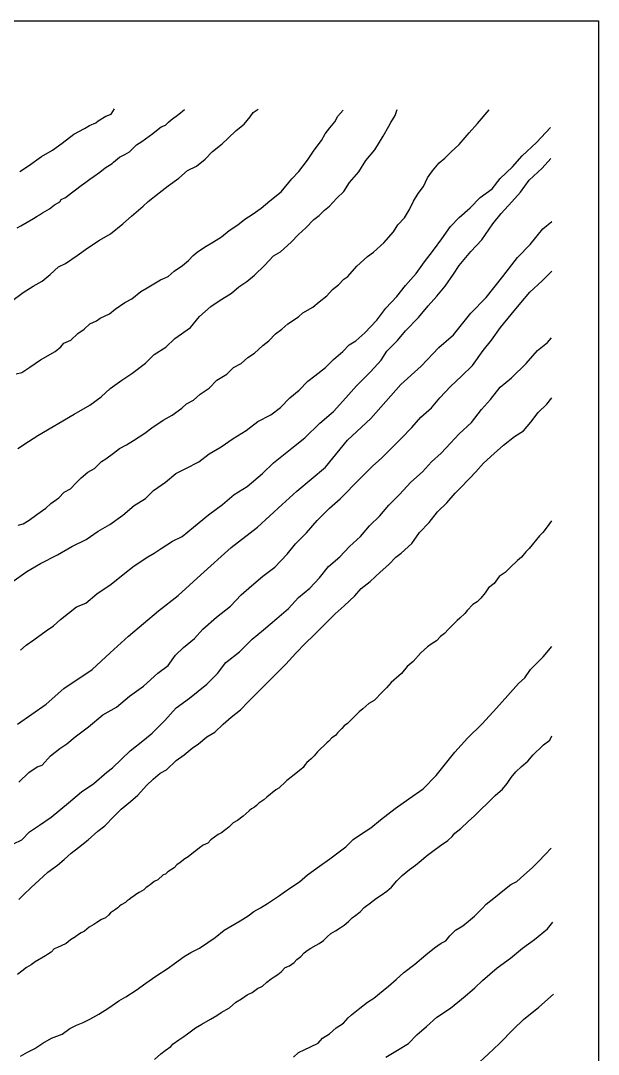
# Model space of a CAD drawing. Header units: millimetres. Extents: x 19067981 to 38137102, y 2652003 to 2652615.
# Drawn here: x 19068418.27 to 19068423.84, y 2652324.38 to 2652334.34 of the extents above; entities that cross this region are included whole.
import ezdxf

# ---------------------------------------------------------------- set-up
doc = ezdxf.new("R2010")
doc.units = ezdxf.units.MM

msp = doc.modelspace()

# ---------------------------------------------------------------- linework, layer by layer
for points in [[(19068395.322, 2652334.3355), (19068423.8408, 2652334.3355), (19068423.8408, 2652314.1226), (19068395.3219, 2652314.1226), (19068395.3219, 2652334.3354)], [(19068418.229, 2652330.9337), (19068418.284, 2652330.9475), (19068418.3618, 2652330.9977), (19068418.4616, 2652331.0685), (19068418.6042, 2652331.15), (19068418.6582, 2652331.1952), (19068418.6875, 2652331.228), (19068418.7569, 2652331.2599), (19068418.8234, 2652331.3228), (19068418.8851, 2652331.3639), (19068418.9371, 2652331.4142), (19068419.003, 2652331.4444), (19068419.0385, 2652331.4705), (19068419.128, 2652331.5106), (19068419.182, 2652331.5568), (19068419.2767, 2652331.6203), (19068419.3436, 2652331.6578), (19068419.43, 2652331.7266), (19068419.4918, 2652331.7629), (19068419.5551, 2652331.8), (19068419.6208, 2652331.8384), (19068419.6926, 2652331.8725), (19068419.7522, 2652331.9223), (19068419.8309, 2652331.9772), (19068419.8891, 2652332.0264), (19068419.9359, 2652332.0751), (19068419.973, 2652332.1054), (19068420.0434, 2652332.1527), (19068420.1321, 2652332.2044), (19068420.2066, 2652332.2552), (19068420.2812, 2652332.3153), (19068420.3651, 2652332.3694), (19068420.434, 2652332.4244), (19068420.5041, 2652332.4679), (19068420.5915, 2652332.5305), (19068420.6734, 2652332.6001), (19068420.7834, 2652332.6864), (19068420.8844, 2652332.8125), (19068420.9543, 2652332.8844), (19068421.0357, 2652332.9927), (19068421.1005, 2652333.0897), (19068421.1731, 2652333.1811), (19068421.208, 2652333.2468), (19068421.2528, 2652333.3028), (19068421.2991, 2652333.3608), (19068421.331, 2652333.4156), (19068421.3794, 2652333.4736)], [(19068418.2386, 2652332.3419), (19068418.2731, 2652332.3608), (19068418.336, 2652332.3952), (19068418.3944, 2652332.4301), (19068418.4322, 2652332.4528), (19068418.4548, 2652332.4663), (19068418.483, 2652332.4832), (19068418.5489, 2652332.5227), (19068418.5967, 2652332.5604), (19068418.6481, 2652332.5917), (19068418.6635, 2652332.6117), (19068418.7038, 2652332.634), (19068418.7625, 2652332.678), (19068418.8005, 2652332.7065), (19068418.8558, 2652332.7479), (19068418.9, 2652332.781), (19068418.9395, 2652332.8096), (19068418.9798, 2652332.8387), (19068419.0335, 2652332.8775), (19068419.0876, 2652332.9167), (19068419.1525, 2652332.9606), (19068419.1672, 2652332.9719), (19068419.1859, 2652332.9879), (19068419.2243, 2652333.0208), (19068419.2769, 2652333.0461), (19068419.3197, 2652333.0714), (19068419.3464, 2652333.0981), (19068419.3877, 2652333.1394), (19068419.4138, 2652333.1567), (19068419.4405, 2652333.1727), (19068419.5461, 2652333.2485), (19068419.5982, 2652333.2899), (19068419.6279, 2652333.3135), (19068419.6676, 2652333.3292), (19068419.6983, 2652333.3565), (19068419.723, 2652333.3812), (19068419.7973, 2652333.4337), (19068419.8521, 2652333.481)], [(19068418.2459, 2652330.2145), (19068418.3459, 2652330.2811), (19068418.4359, 2652330.34), (19068418.7863, 2652330.5451), (19068418.938, 2652330.6339), (19068419.0491, 2652330.7122), (19068419.1339, 2652330.794), (19068419.248, 2652330.8731), (19068419.3424, 2652330.9384), (19068419.4739, 2652331.0356), (19068419.5579, 2652331.1201), (19068419.6723, 2652331.192), (19068419.7572, 2652331.2747), (19068419.9081, 2652331.3812), (19068419.9959, 2652331.4879), (19068420.1057, 2652331.5818), (19068420.1851, 2652331.6373), (19068420.3038, 2652331.7106), (19068420.3762, 2652331.7731), (19068420.4514, 2652331.8243), (19068420.5245, 2652331.8833), (19068420.623, 2652331.9776), (19068420.7102, 2652332.0711), (19068420.7779, 2652332.1099), (19068420.8803, 2652332.2034), (19068420.9508, 2652332.2751), (19068421.0208, 2652332.3388), (19068421.0987, 2652332.4194), (19068421.1493, 2652332.4598), (19068421.2007, 2652332.5106), (19068421.2486, 2652332.5495), (19068421.3186, 2652332.627), (19068421.3867, 2652332.6907), (19068421.4431, 2652332.7763), (19068421.5319, 2652332.8791), (19068421.6004, 2652332.989), (19068421.686, 2652333.0915), (19068421.7679, 2652333.2217), (19068421.8198, 2652333.3192), (19068421.8402, 2652333.3533), (19068421.881, 2652333.4215), (19068421.9004, 2652333.4805)], [(19068418.2473, 2652329.4776), (19068418.2955, 2652329.4898), (19068418.3536, 2652329.5244), (19068418.4262, 2652329.5805), (19068418.5134, 2652329.6412), (19068418.5625, 2652329.6847), (19068418.6384, 2652329.7411), (19068418.6919, 2652329.7946), (19068418.7535, 2652329.8279), (19068418.8047, 2652329.8803), (19068418.8554, 2652329.9323), (19068418.9197, 2652329.9863), (19068418.9852, 2652330.0236), (19068419.0522, 2652330.0898), (19068419.0939, 2652330.1153), (19068419.1659, 2652330.1704), (19068419.2259, 2652330.2163), (19068419.2918, 2652330.2495), (19068419.3608, 2652330.2936), (19068419.4678, 2652330.3622), (19068419.537, 2652330.4143), (19068419.6457, 2652330.4869), (19068419.7311, 2652330.5346), (19068419.8254, 2652330.6041), (19068419.8718, 2652330.6449), (19068419.9365, 2652330.68), (19068420.0016, 2652330.7374), (19068420.0893, 2652330.7977), (19068420.1614, 2652330.872), (19068420.259, 2652330.9305), (19068420.3246, 2652330.994), (19068420.3975, 2652331.0335), (19068420.4608, 2652331.0911), (19068420.5261, 2652331.1342), (19068420.6068, 2652331.2066), (19068420.6642, 2652331.2506), (19068420.7297, 2652331.3195), (19068420.7888, 2652331.3644), (19068420.8482, 2652331.4172), (19068420.9506, 2652331.4826), (19068420.9923, 2652331.5207), (19068421.0882, 2652331.5779), (19068421.1498, 2652331.6268), (19068421.223, 2652331.685), (19068421.2788, 2652331.7466), (19068421.3366, 2652331.7911), (19068421.3873, 2652331.8448), (19068421.425, 2652331.8717), (19068421.5133, 2652331.9725), (19068421.6153, 2652332.0628), (19068421.6747, 2652332.1061), (19068421.7716, 2652332.1965), (19068421.8645, 2652332.3003), (19068421.9083, 2652332.3678), (19068421.973, 2652332.4357), (19068422.0216, 2652332.5163), (19068422.059, 2652332.5963), (19068422.1045, 2652332.6721), (19068422.1545, 2652332.7379), (19068422.1931, 2652332.8233), (19068422.2435, 2652332.8903), (19068422.3073, 2652332.9648), (19068422.362, 2652333.0097), (19068422.421, 2652333.0712), (19068422.5001, 2652333.1425), (19068422.5946, 2652333.2565), (19068422.6759, 2652333.3443), (19068422.7879, 2652333.4775)], [(19068418.2653, 2652332.882), (19068418.3465, 2652332.9384), (19068418.4724, 2652333.0259), (19068418.5795, 2652333.087), (19068418.6711, 2652333.1571), (19068418.7841, 2652333.2435), (19068418.887, 2652333.2972), (19068418.9357, 2652333.3248), (19068418.9971, 2652333.3506), (19068419.0199, 2652333.3722), (19068419.0941, 2652333.4152), (19068419.1458, 2652333.4363), (19068419.177, 2652333.4867)], [(19068418.1863, 2652328.9292), (19068418.3302, 2652329.0304), (19068418.4634, 2652329.1084), (19068418.6277, 2652329.1903), (19068418.7661, 2652329.2705), (19068418.9049, 2652329.3377), (19068419.0183, 2652329.4178), (19068419.1302, 2652329.4825), (19068419.2571, 2652329.5742), (19068419.3646, 2652329.6646), (19068419.4759, 2652329.732), (19068419.5517, 2652329.8106), (19068419.6681, 2652329.8915), (19068419.7662, 2652329.975), (19068419.8634, 2652330.0221), (19068419.9907, 2652330.0883), (19068420.0903, 2652330.1651), (19068420.2059, 2652330.2313), (19068420.3193, 2652330.3099), (19068420.447, 2652330.3883), (19068420.5589, 2652330.4758), (19068420.6843, 2652330.5403), (19068420.7771, 2652330.6094), (19068420.8654, 2652330.7027), (19068420.9554, 2652330.7761), (19068421.0416, 2652330.8621), (19068421.1078, 2652330.915), (19068421.2096, 2652330.9964), (19068421.2886, 2652331.0736), (19068421.3762, 2652331.1478), (19068421.4387, 2652331.2147), (19068421.5014, 2652331.2512), (19068421.5913, 2652331.3284), (19068421.7054, 2652331.4512), (19068421.7924, 2652331.5672), (19068421.8985, 2652331.6804), (19068421.981, 2652331.7845), (19068422.0848, 2652331.9014), (19068422.1659, 2652332.0115), (19068422.2505, 2652332.1265), (19068422.3306, 2652332.2352), (19068422.4148, 2652332.3516), (19068422.4989, 2652332.4396), (19068422.6057, 2652332.5322), (19068422.7015, 2652332.6312), (19068422.8163, 2652332.715), (19068422.8959, 2652332.8142), (19068423.0118, 2652332.9286), (19068423.1061, 2652333.0341), (19068423.2459, 2652333.1606), (19068423.3808, 2652333.3076)], [(19068418.2423, 2652327.5606), (19068418.5171, 2652327.7538), (19068418.6881, 2652327.9036), (19068418.9598, 2652328.0875), (19068419.1345, 2652328.2459), (19068419.3112, 2652328.4083), (19068419.6007, 2652328.6526), (19068419.7911, 2652328.8), (19068420.0095, 2652328.9985), (19068420.2996, 2652329.2621), (19068420.5546, 2652329.4577), (19068420.7917, 2652329.6743), (19068420.9333, 2652329.804), (19068421.2094, 2652330.0353), (19068421.4236, 2652330.2941), (19068421.6488, 2652330.505), (19068421.938, 2652330.8324), (19068422.1329, 2652331.0074), (19068422.3034, 2652331.1891), (19068422.4434, 2652331.3098), (19068422.6129, 2652331.5177), (19068422.7592, 2652331.6702), (19068422.9186, 2652331.8706), (19068423.0624, 2652332.0536), (19068423.1845, 2652332.1807), (19068423.3057, 2652332.3316), (19068423.391, 2652332.4028)], [(19068418.2527, 2652327.0022), (19068418.3506, 2652327.0954), (19068418.4311, 2652327.1487), (19068418.4787, 2652327.166), (19068418.5592, 2652327.2545), (19068418.6489, 2652327.3273), (19068418.7154, 2652327.3699), (19068418.7967, 2652327.4388), (19068418.9248, 2652327.5339), (19068419.0646, 2652327.6491), (19068419.1952, 2652327.7245), (19068419.3201, 2652327.8299), (19068419.4555, 2652327.9275), (19068419.5953, 2652328.0518), (19068419.693, 2652328.1264), (19068419.7636, 2652328.224), (19068419.8418, 2652328.2998), (19068419.9461, 2652328.3867), (19068420.0283, 2652328.4766), (19068420.1589, 2652328.5906), (19068420.2954, 2652328.6968), (19068420.3972, 2652328.8059), (19068420.4966, 2652328.892), (19068420.6049, 2652328.9859), (19068420.721, 2652329.0729), (19068420.841, 2652329.1963), (19068420.9206, 2652329.2963), (19068421.0283, 2652329.4034), (19068421.1293, 2652329.5222), (19068421.2493, 2652329.6408), (19068421.3511, 2652329.7293), (19068421.5443, 2652329.9258), (19068421.6629, 2652330.0465), (19068421.753, 2652330.1239), (19068421.8433, 2652330.2149), (19068421.9405, 2652330.3129), (19068422.0427, 2652330.4158), (19068422.1293, 2652330.5168), (19068422.232, 2652330.6079), (19068422.3132, 2652330.7021), (19068422.4161, 2652330.8117), (19068422.5204, 2652330.9117), (19068422.6268, 2652331.0137), (19068422.7292, 2652331.1583), (19068422.8122, 2652331.2572), (19068422.8984, 2652331.3818), (19068423.0003, 2652331.5044), (19068423.0936, 2652331.6166), (19068423.1819, 2652331.7215), (19068423.2977, 2652331.8305), (19068423.3913, 2652331.9232)], [(19068418.2025, 2652326.4083), (19068418.2836, 2652326.445), (19068418.3571, 2652326.5228), (19068418.4533, 2652326.5883), (19068418.5669, 2652326.6656), (19068418.7318, 2652326.8038), (19068418.8583, 2652326.9099), (19068418.9788, 2652326.9904), (19068419.1039, 2652327.097), (19068419.156, 2652327.1413), (19068419.3264, 2652327.3021), (19068419.4647, 2652327.414), (19068419.5388, 2652327.4739), (19068419.6617, 2652327.5953), (19068419.7704, 2652327.7174), (19068419.8999, 2652327.8091), (19068420.0681, 2652327.945), (19068420.1679, 2652328.0498), (19068420.2511, 2652328.1542), (19068420.3815, 2652328.2564), (19068420.5042, 2652328.3801), (19068420.6119, 2652328.4701), (19068420.7407, 2652328.5779), (19068420.8535, 2652328.6732), (19068420.9499, 2652328.7796), (19068421.0602, 2652328.8704), (19068421.1529, 2652328.9692), (19068421.2399, 2652329.0773), (19068421.3484, 2652329.1717), (19068421.4403, 2652329.2713), (19068421.5489, 2652329.3688), (19068421.6347, 2652329.4701), (19068421.7327, 2652329.568), (19068421.822, 2652329.6709), (19068421.9252, 2652329.7706), (19068422.0331, 2652329.8898), (19068422.1459, 2652329.9912), (19068422.2317, 2652330.0873), (19068422.3264, 2652330.1718), (19068422.4156, 2652330.2653), (19068422.4987, 2652330.3553), (19068422.617, 2652330.4642), (19068422.7133, 2652330.5909), (19068422.8027, 2652330.6876), (19068422.8928, 2652330.8073), (19068423.0048, 2652330.8973), (19068423.1442, 2652331.0341), (19068423.2544, 2652331.1582), (19068423.3518, 2652331.2348), (19068423.3903, 2652331.2811)], [(19068418.2528, 2652325.8707), (19068418.3008, 2652325.9168), (19068418.3738, 2652325.9885), (19068418.4514, 2652326.058), (19068418.535, 2652326.1334), (19068418.6254, 2652326.2032), (19068418.6899, 2652326.256), (19068418.7597, 2652326.317), (19068418.8309, 2652326.3718), (19068418.9239, 2652326.447), (19068419.0163, 2652326.5286), (19068419.0818, 2652326.5816), (19068419.17, 2652326.6712), (19068419.2423, 2652326.7422), (19068419.3303, 2652326.8151), (19068419.4029, 2652326.8766), (19068419.4853, 2652326.9694), (19068419.5484, 2652327.0296), (19068419.6164, 2652327.0876), (19068419.6776, 2652327.12), (19068419.7694, 2652327.2113), (19068419.8468, 2652327.2655), (19068419.9236, 2652327.3291), (19068419.9866, 2652327.3708), (19068420.0654, 2652327.438), (19068420.1433, 2652327.4847), (19068420.2226, 2652327.5588), (19068420.2996, 2652327.6284), (19068420.3901, 2652327.6976), (19068420.4637, 2652327.7755), (19068420.5599, 2652327.8732), (19068420.6279, 2652327.9399), (19068420.6966, 2652328.0065), (19068420.7403, 2652328.0502), (19068420.8271, 2652328.139), (19068420.9251, 2652328.2431), (19068421.0175, 2652328.3407), (19068421.0949, 2652328.413), (19068421.1599, 2652328.4794), (19068421.2404, 2652328.5573), (19068421.304, 2652328.6233), (19068421.3916, 2652328.7005), (19068421.4932, 2652328.7971), (19068421.5556, 2652328.8662), (19068421.6413, 2652328.9352), (19068421.7361, 2652329.0243), (19068421.8212, 2652329.0987), (19068421.8898, 2652329.1673), (19068421.9404, 2652329.2065), (19068422.0441, 2652329.3011), (19068422.1159, 2652329.4051), (19068422.2084, 2652329.5015), (19068422.2888, 2652329.6056), (19068422.3794, 2652329.6926), (19068422.4605, 2652329.7848), (19068422.5049, 2652329.8288), (19068422.6016, 2652329.9304), (19068422.6597, 2652329.9896), (19068422.7341, 2652330.0754), (19068422.8364, 2652330.1664), (19068422.925, 2652330.2487), (19068423.0318, 2652330.3295), (19068423.1179, 2652330.3868), (19068423.1903, 2652330.4672), (19068423.2591, 2652330.5616), (19068423.3433, 2652330.6433), (19068423.3921, 2652330.7017)], [(19068418.2718, 2652324.3626), (19068418.3366, 2652324.4028), (19068418.4093, 2652324.4352), (19068418.4851, 2652324.4896), (19068418.5692, 2652324.5351), (19068418.672, 2652324.5745), (19068418.7446, 2652324.6282), (19068418.8087, 2652324.6598), (19068418.8758, 2652324.6858), (19068418.9398, 2652324.7205), (19068419.027, 2652324.7668), (19068419.1234, 2652324.8284), (19068419.219, 2652324.897), (19068419.287, 2652324.9333), (19068419.3845, 2652324.9969), (19068419.4777, 2652325.0647), (19068419.5765, 2652325.1318), (19068419.6937, 2652325.2112), (19068419.7553, 2652325.2538), (19068419.8478, 2652325.3232), (19068419.9134, 2652325.3619), (19068419.9959, 2652325.4018), (19068420.0749, 2652325.4562), (19068420.146, 2652325.506), (19068420.2337, 2652325.5762), (19068420.3865, 2652325.6666), (19068420.4639, 2652325.7132), (19068420.5208, 2652325.7574), (19068420.584, 2652325.7921), (19068420.6528, 2652325.8339), (19068420.7676, 2652325.9094), (19068420.8039, 2652325.937), (19068420.8774, 2652325.9883), (19068420.9604, 2652326.0412), (19068421.0372, 2652326.1088), (19068421.1541, 2652326.1924), (19068421.2513, 2652326.2619), (19068421.3169, 2652326.3124), (19068421.405, 2652326.3792), (19068421.4769, 2652326.4479), (19068421.5583, 2652326.5047), (19068421.646, 2652326.5607), (19068421.7406, 2652326.6386), (19068421.8822, 2652326.7466), (19068422.0148, 2652326.8417), (19068422.1531, 2652326.9376), (19068422.2767, 2652327.0661), (19068422.3668, 2652327.1767), (19068422.4585, 2652327.2919), (19068422.5808, 2652327.4256), (19068422.7198, 2652327.5644), (19068422.8579, 2652327.7157), (19068422.9686, 2652327.8365), (19068423.0703, 2652327.9522), (19068423.1324, 2652328.0057), (19068423.1852, 2652328.0867), (19068423.2393, 2652328.1394), (19068423.3075, 2652328.2101), (19068423.3924, 2652328.3091)], [(19068419.5613, 2652324.3296), (19068419.623, 2652324.3859), (19068419.6636, 2652324.4167), (19068419.7182, 2652324.4554), (19068419.7411, 2652324.4809), (19068419.797, 2652324.5202), (19068419.8437, 2652324.5528), (19068419.893, 2652324.5862), (19068419.9573, 2652324.6364), (19068420.0182, 2652324.6724), (19068420.101, 2652324.7191), (19068420.1637, 2652324.7529), (19068420.2051, 2652324.7819), (19068420.2853, 2652324.8294), (19068420.3461, 2652324.8822), (19068420.3999, 2652324.9148), (19068420.4539, 2652324.9541), (19068420.5041, 2652324.9744), (19068420.5552, 2652325.014), (19068420.6037, 2652325.036), (19068420.6442, 2652325.0747), (19068420.6856, 2652325.1064), (19068420.7164, 2652325.1266), (19068420.7526, 2652325.1504), (19068420.7834, 2652325.1759), (19068420.8207, 2652325.2152), (19068420.863, 2652325.2328), (19068420.9071, 2652325.2662), (19068420.9353, 2652325.2926), (19068420.9714, 2652325.3234), (19068421.0058, 2652325.3586), (19068421.0349, 2652325.3789), (19068421.0701, 2652325.4017), (19068421.1204, 2652325.4308), (19068421.1486, 2652325.4493), (19068421.1904, 2652325.478), (19068421.2274, 2652325.5114), (19068421.2626, 2652325.5457), (19068421.3067, 2652325.5704), (19068421.3525, 2652325.5985), (19068421.3913, 2652325.6258), (19068421.4336, 2652325.661), (19068421.4679, 2652325.6936), (19068421.5041, 2652325.7217), (19068421.544, 2652325.7514), (19068421.5827, 2652325.7937), (19068421.6453, 2652325.8394), (19068421.7035, 2652325.8852), (19068421.7466, 2652325.9133), (19068421.803, 2652325.9521), (19068421.848, 2652325.989), (19068421.8983, 2652326.0511), (19068421.9485, 2652326.1021), (19068422.0199, 2652326.1593), (19068422.0771, 2652326.2033), (19068422.1322, 2652326.2488), (19068422.1807, 2652326.2875), (19068422.2441, 2652326.3377), (19068422.3181, 2652326.3923), (19068422.3895, 2652326.4389), (19068422.4327, 2652326.4785), (19068422.4574, 2652326.5111), (19068422.5149, 2652326.5557), (19068422.5854, 2652326.6226), (19068422.6462, 2652326.678), (19068422.6894, 2652326.7194), (19068422.7925, 2652326.8179), (19068422.8473, 2652326.8747), (19068422.9161, 2652326.9346), (19068422.961, 2652326.99), (19068423.0016, 2652327.0464), (19068423.0458, 2652327.1023), (19068423.0995, 2652327.1534), (19068423.1603, 2652327.2053), (19068423.2123, 2652327.266), (19068423.2405, 2652327.2924), (19068423.2698, 2652327.3202), (19068423.313, 2652327.3598), (19068423.3738, 2652327.4065), (19068423.3923, 2652327.4478)], [(19068420.9036, 2652324.354), (19068420.9509, 2652324.3966), (19068421.0058, 2652324.4225), (19068421.0653, 2652324.4522), (19068421.139, 2652324.488), (19068421.1829, 2652324.5352), (19068421.248, 2652324.5787), (19068421.3142, 2652324.6354), (19068421.3838, 2652324.68), (19068421.4291, 2652324.7306), (19068421.4601, 2652324.7596), (19068421.5414, 2652324.8248), (19068421.6164, 2652324.8835), (19068421.6759, 2652324.9199), (19068421.7654, 2652324.9943), (19068421.8189, 2652325.0374), (19068421.8927, 2652325.1027), (19068421.9672, 2652325.1673), (19068422.0724, 2652325.2494), (19068422.1787, 2652325.3403), (19068422.2598, 2652325.4048), (19068422.3244, 2652325.4497), (19068422.3697, 2652325.4734), (19068422.4091, 2652325.5215), (19068422.465, 2652325.5751), (19068422.5351, 2652325.6178), (19068422.5878, 2652325.6616), (19068422.648, 2652325.7119), (19068422.7225, 2652325.7886), (19068422.76, 2652325.8275), (19068422.8499, 2652325.8964), (19068422.92, 2652325.9566), (19068422.9978, 2652326.0157), (19068423.0562, 2652326.0458), (19068423.122, 2652326.106), (19068423.2064, 2652326.1804), (19068423.2601, 2652326.2341), (19068423.3324, 2652326.3074), (19068423.385, 2652326.3654)], [(19068421.7928, 2652324.3541), (19068421.9049, 2652324.4194), (19068422.0095, 2652324.4847), (19068422.0917, 2652324.5686), (19068422.1838, 2652324.6483), (19068422.2847, 2652324.7378), (19068422.4155, 2652324.8237), (19068422.5556, 2652324.9394), (19068422.649, 2652325.0196), (19068422.7238, 2652325.0924), (19068422.8643, 2652325.213), (19068422.9932, 2652325.3081), (19068423.1109, 2652325.4014), (19068423.2267, 2652325.4873), (19068423.3501, 2652325.588), (19068423.4024, 2652325.6533)]]:
    msp.add_lwpolyline(points)
at = {"color": 61}
for points in [[(19068418.1846, 2652331.6329), (19068418.2953, 2652331.7178), (19068418.3922, 2652331.7801), (19068418.4794, 2652331.8272), (19068418.5555, 2652331.8899), (19068418.6368, 2652331.9643), (19068418.7026, 2652331.9968), (19068418.8167, 2652332.0745), (19068418.918, 2652332.1474), (19068419.033, 2652332.2222), (19068419.1377, 2652332.2815), (19068419.2577, 2652332.378), (19068419.339, 2652332.4524), (19068419.4531, 2652332.5476), (19068419.5003, 2652332.5943), (19068419.6066, 2652332.6782), (19068419.6928, 2652332.7463), (19068419.7962, 2652332.8201), (19068419.8814, 2652332.8925), (19068419.9661, 2652332.9343), (19068420.0491, 2652333.0013), (19068420.1212, 2652333.0762), (19068420.2153, 2652333.15), (19068420.2722, 2652333.204), (19068420.3496, 2652333.2773), (19068420.4267, 2652333.3401), (19068420.4856, 2652333.4081), (19068420.5124, 2652333.4495), (19068420.5612, 2652333.4824)], [(19068418.2695, 2652328.272), (19068418.3249, 2652328.3206), (19068418.3994, 2652328.3737), (19068418.5175, 2652328.4579), (19068418.587, 2652328.5075), (19068418.6543, 2652328.5691), (19068418.8096, 2652328.6896), (19068418.9016, 2652328.7245), (19068419.0057, 2652328.8148), (19068419.1449, 2652328.9094), (19068419.2612, 2652329.0012), (19068419.367, 2652329.0848), (19068419.4993, 2652329.1702), (19068419.5588, 2652329.2086), (19068419.6265, 2652329.2523), (19068419.7354, 2652329.3226), (19068419.8301, 2652329.3687), (19068419.9373, 2652329.4568), (19068420.0814, 2652329.5752), (19068420.2165, 2652329.6758), (19068420.3306, 2652329.7734), (19068420.4545, 2652329.8478), (19068420.6021, 2652329.9758), (19068420.7101, 2652330.0767), (19068420.8866, 2652330.2169), (19068421.0097, 2652330.3164), (19068421.1575, 2652330.458), (19068421.2882, 2652330.5703), (19068421.4054, 2652330.7021), (19068421.5088, 2652330.8183), (19068421.6457, 2652330.9532), (19068421.7483, 2652331.0648), (19068421.8031, 2652331.1518), (19068421.9042, 2652331.255), (19068421.9802, 2652331.3484), (19068422.1066, 2652331.4779), (19068422.2, 2652331.5887), (19068422.2823, 2652331.6833), (19068422.3644, 2652331.7779), (19068422.4434, 2652331.8932), (19068422.5003, 2652331.9762), (19068422.6131, 2652332.1123), (19068422.7174, 2652332.2249), (19068422.823, 2652332.3782), (19068422.9045, 2652332.4775), (19068423.0056, 2652332.5906), (19068423.0896, 2652332.6846), (19068423.1744, 2652332.8004), (19068423.3007, 2652332.9155), (19068423.3836, 2652333.0096)], [(19068423.3878, 2652329.5171), (19068423.339, 2652329.4473), (19068423.3049, 2652329.4051), (19068423.274, 2652329.3726), (19068423.2431, 2652329.3401), (19068423.2041, 2652329.2865), (19068423.1732, 2652329.2524), (19068423.1423, 2652329.2199), (19068423.1, 2652329.1696), (19068423.0626, 2652329.1371), (19068422.9894, 2652329.0695), (19068422.9422, 2652329.0224), (19068422.8837, 2652328.9818), (19068422.8365, 2652328.9136), (19068422.7829, 2652328.873), (19068422.7487, 2652328.8243), (19068422.7081, 2652328.7751), (19068422.6722, 2652328.7373), (19068422.6311, 2652328.7123), (19068422.5766, 2652328.6534), (19068422.5542, 2652328.6265), (19068422.5062, 2652328.5797), (19068422.4792, 2652328.558), (19068422.4295, 2652328.5062), (19068422.3955, 2652328.4743), (19068422.3564, 2652328.4342), (19068422.3193, 2652328.4033), (19068422.2801, 2652328.3642), (19068422.2307, 2652328.3302), (19068422.1936, 2652328.3035), (19068422.1295, 2652328.2463), (19068422.0563, 2652328.1629), (19068421.9965, 2652328.1146), (19068421.944, 2652328.0498), (19068421.844, 2652327.9629), (19068421.7986, 2652327.9115), (19068421.7605, 2652327.8713), (19068421.68, 2652327.7877), (19068421.6285, 2652327.7599), (19068421.5718, 2652327.7095), (19068421.5357, 2652327.6796), (19068421.4231, 2652327.5659), (19068421.3901, 2652327.5443), (19068421.3675, 2652327.5196), (19068421.3273, 2652327.4774), (19068421.3057, 2652327.4496), (19068421.2706, 2652327.43), (19068421.2418, 2652327.3961), (19068421.2242, 2652327.3796), (19068421.1334, 2652327.2937), (19068421.1025, 2652327.2556), (19068421.0716, 2652327.2258), (19068421.0489, 2652327.2062), (19068421.0314, 2652327.1898), (19068421.0149, 2652327.1713), (19068420.9943, 2652327.1445), (19068420.9716, 2652327.1239), (19068420.8972, 2652327.0636), (19068420.8642, 2652327.0358), (19068420.8374, 2652327.0163), (19068420.8096, 2652326.9885), (19068420.7808, 2652326.9638), (19068420.7591, 2652326.9432), (19068420.7323, 2652326.9278), (19068420.6446, 2652326.8575), (19068420.6147, 2652326.8328), (19068420.5673, 2652326.7988), (19068420.5457, 2652326.7762), (19068420.5261, 2652326.7618), (19068420.4972, 2652326.7443), (19068420.4756, 2652326.7247), (19068420.4177, 2652326.6728), (19068420.362, 2652326.6317), (19068420.3208, 2652326.6101), (19068420.2786, 2652326.5689), (19068420.2353, 2652326.537), (19068420.2075, 2652326.5133), (19068420.1745, 2652326.4969), (19068420.1062, 2652326.4449), (19068420.0753, 2652326.414), (19068420.031, 2652326.3955), (19068419.996, 2652326.3677), (19068419.9609, 2652326.341), (19068419.9393, 2652326.3235), (19068419.8855, 2652326.284), (19068419.8557, 2652326.2624), (19068419.8103, 2652326.2264), (19068419.7774, 2652326.2048), (19068419.7526, 2652326.176), (19068419.6918, 2652326.1379), (19068419.6669, 2652326.1148), (19068419.6452, 2652326.1107), (19068419.5927, 2652326.0623), (19068419.5597, 2652326.0438), (19068419.5206, 2652326.0129), (19068419.501, 2652325.9995), (19068419.4783, 2652325.9841), (19068419.4603, 2652325.9653), (19068419.4383, 2652325.9524), (19068419.4151, 2652325.9394), (19068419.3807, 2652325.9195), (19068419.3637, 2652325.9047), (19068419.3483, 2652325.8948), (19068419.3192, 2652325.8723), (19068419.2987, 2652325.8584), (19068419.2815, 2652325.8441), (19068419.2417, 2652325.8212), (19068419.2249, 2652325.8068), (19068419.2093, 2652325.7921), (19068419.1868, 2652325.7745), (19068419.1391, 2652325.7435), (19068419.1174, 2652325.7222), (19068419.0894, 2652325.6963), (19068419.0496, 2652325.6785), (19068419.0065, 2652325.6502), (19068418.9782, 2652325.6324), (19068418.932, 2652325.6062), (19068418.888, 2652325.5675), (19068418.8554, 2652325.5507), (19068418.8208, 2652325.5266), (19068418.7998, 2652325.5119), (19068418.7526, 2652325.4826), (19068418.7295, 2652325.4627), (19068418.7092, 2652325.4478), (19068418.6635, 2652325.4254), (19068418.6278, 2652325.4108), (19068418.5953, 2652325.395), (19068418.5649, 2652325.3659), (19068418.5311, 2652325.3427), (19068418.51, 2652325.3282), (19068418.4131, 2652325.2718), (19068418.3721, 2652325.2427), (19068418.3297, 2652325.2182), (19068418.282, 2652325.1812), (19068418.2403, 2652325.1501)], [(19068422.6586, 2652324.2723), (19068422.7793, 2652324.3831), (19068422.8883, 2652324.4861), (19068423.0213, 2652324.6213), (19068423.1206, 2652324.7146), (19068423.2685, 2652324.8332), (19068423.4087, 2652324.9614)]]:
    msp.add_lwpolyline(points, dxfattribs=at)

doc.saveas('drawing.dxf')
